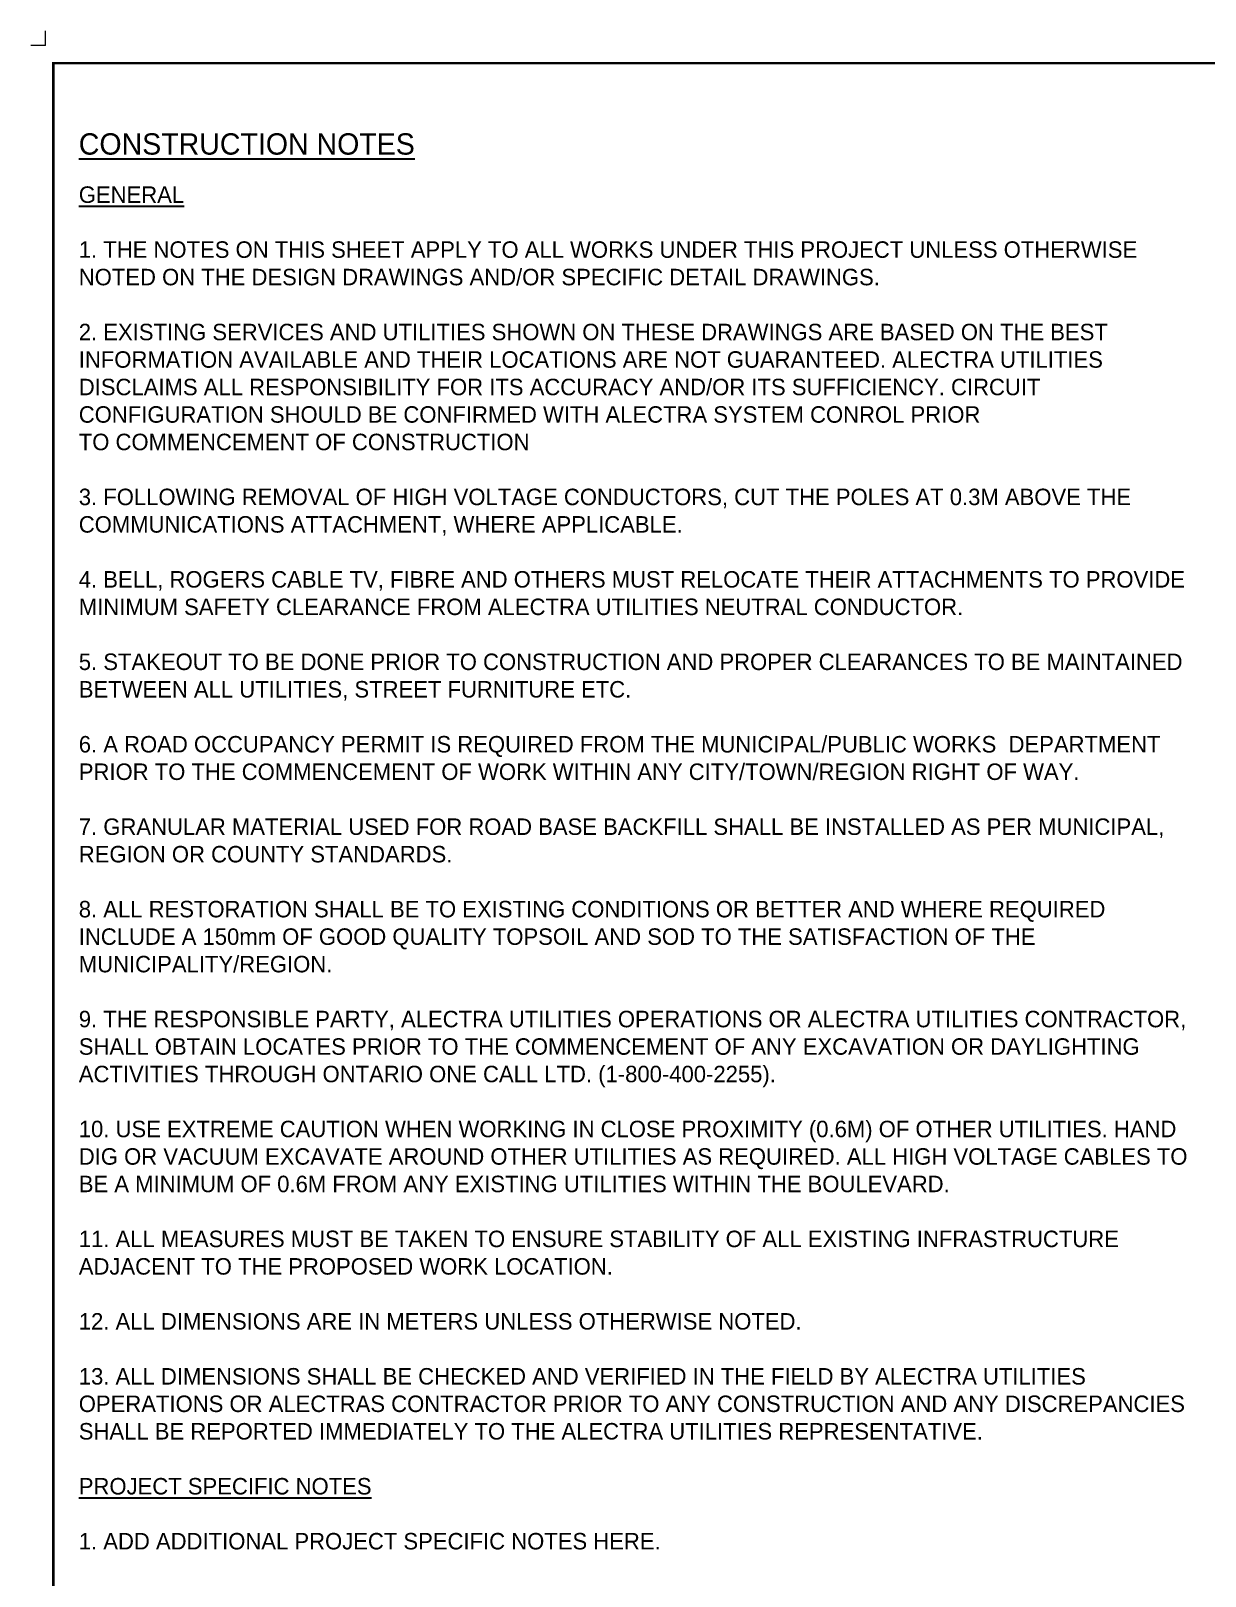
# Paper-space layout 'COV-01' of a CAD drawing. Header units: metres. Extents: x -2 to 425, y -2 to 273.
# Drawn here: x -1.5 to 119.6, y 113.4 to 272.8 of the extents above; entities that cross this region are included whole.
import ezdxf
from ezdxf.enums import TextEntityAlignment as Align

# ---------------------------------------------------------------- set-up
doc = ezdxf.new("R2018")
doc.units = ezdxf.units.M
doc.header["$LTSCALE"] = 0.21
doc.styles.add('DIMS_Span', font='Arial.ttf')
doc.styles.get("Standard").update_dxf_attribs({"font": 'Arial.ttf'})

# ---------------------------------------------------------------- blocks, each defined once
blk = doc.blocks.new('*U35')
at = {"style": 'DIMS_Span'}
for tag, height, p in [('GENERAL_TITLE', 4, (-0.12, 4.13)), ('GENERAL_NOTES', 2.5, (-0.12, -1.87))]:
    blk.add_attdef(tag, text='', height=height, dxfattribs=at).set_placement(p, align=Align.TOP_LEFT)
blk = doc.blocks.new('Alectra B Size Cover')
blk.add_line((0, 267.64), (421.94, 267.64))
at = {"const_width": 0.262}
blk.add_lwpolyline([(421.94, 267.64), (421.94, 0), (0, 0), (0, 267.64)], close=True, dxfattribs=at)
at = {"style": 'DIMS_Span'}
for tag, height, p in [('PROJECT_NAME', 1.5, (393.67, 31.45)), ('PROJECT_TYPE', 1.5, (393.76, 29.24)), ('MUNICIPALITY', 2, (393.74, 25.21)), ('DRAWING_TYPE', 1.5, (393.76, 21.48)), ('SCALE', 1.68, (406.09, 15.1)), ('PROJECT_WORK_ORDER', 1.68, (376.26, 14.95)), ('PROJECT_TECHNICIAN', 1.68, (376.26, 8.91)), ('DESIGN_DATE', 1.68, (406.2, 8.93)), ('DRAWING_NUMBER', 2, (384.7, 2.53))]:
    blk.add_attdef(tag, text='', height=height, dxfattribs=at).set_placement(p, align=Align.MIDDLE_CENTER)
blk.add_attdef('SHEET', text='', height=1.54).set_placement((412.55, 0.97), align=Align.BOTTOM_RIGHT)
blk.add_attdef('SHEET_MAX', text='', height=1.54).set_placement((416.23, 1.03), align=Align.BOTTOM_LEFT)

psp = doc.layouts.new('COV-01')

# ---------------------------------------------------------------- linework, layer by layer
at = {"linetype": 'Continuous', "lineweight": 0}
for q in [(0, 272.79), (-1.52, 271.27)]:
    psp.add_line((0, 271.27), q, dxfattribs=at)

# ---------------------------------------------------------------- block references
psp.add_blockref('Alectra B Size Cover', (0.8, 1.82))
ref = psp.add_blockref('*U35', (3.47, 260.41), dxfattribs=dict(xscale=0.4400000000000002, yscale=0.4400000000000002, zscale=0.4400000000000002))
lines = psp.add_mtext('\\P{\\LGENERAL\\P}\\P1. THE NOTES ON THIS SHEET APPLY TO ALL WORKS UNDER THIS PROJECT UNLESS OTHERWISE NOTED ON THE DESIGN DRAWINGS AND/OR SPECIFIC DETAIL DRAWINGS. \\P\\P2. EXISTING SERVICES AND UTILITIES SHOWN ON THESE DRAWINGS ARE BASED ON THE BEST INFORMATION AVAILABLE AND THEIR LOCATIONS ARE NOT GUARANTEED. ALECTRA UTILITIES DISCLAIMS ALL RESPONSIBILITY FOR ITS ACCURACY AND/OR ITS SUFFICIENCY. CIRCUIT CONFIGURATION SHOULD BE CONFIRMED WITH ALECTRA SYSTEM CONROL PRIOR \\PTO COMMENCEMENT OF CONSTRUCTION\\P\\P3. FOLLOWING REMOVAL OF HIGH VOLTAGE CONDUCTORS, CUT THE POLES AT 0.3M ABOVE THE COMMUNICATIONS ATTACHMENT, WHERE APPLICABLE.\\P\\P4. BELL, ROGERS CABLE TV, FIBRE AND OTHERS MUST RELOCATE THEIR ATTACHMENTS TO PROVIDE MINIMUM SAFETY CLEARANCE FROM ALECTRA UTILITIES NEUTRAL CONDUCTOR.\\P\\P5. STAKEOUT TO BE DONE PRIOR TO CONSTRUCTION AND PROPER CLEARANCES TO BE MAINTAINED BETWEEN ALL UTILITIES, STREET FURNITURE ETC.\\P\\P6. A ROAD OCCUPANCY PERMIT IS REQUIRED FROM THE MUNICIPAL/PUBLIC WORKS  DEPARTMENT PRIOR TO THE COMMENCEMENT OF WORK WITHIN ANY CITY/TOWN/REGION RIGHT OF WAY.\\P\\P7. GRANULAR MATERIAL USED FOR ROAD BASE BACKFILL SHALL BE INSTALLED AS PER MUNICIPAL, REGION OR COUNTY STANDARDS.\\P\\P8. ALL RESTORATION SHALL BE TO EXISTING CONDITIONS OR BETTER AND WHERE REQUIRED INCLUDE A 150mm OF GOOD QUALITY TOPSOIL AND SOD TO THE SATISFACTION OF THE MUNICIPALITY/REGION.\\P\\P9. THE RESPONSIBLE PARTY, ALECTRA UTILITIES OPERATIONS OR ALECTRA UTILITIES CONTRACTOR, SHALL OBTAIN LOCATES PRIOR TO THE COMMENCEMENT OF ANY EXCAVATION OR DAYLIGHTING ACTIVITIES THROUGH ONTARIO ONE CALL LTD. (1-800-400-2255).\\P\\P10. USE EXTREME CAUTION WHEN WORKING IN CLOSE PROXIMITY (0.6M) OF OTHER UTILITIES. HAND DIG OR VACUUM EXCAVATE AROUND OTHER UTILITIES AS REQUIRED. ALL HIGH VOLTAGE CABLES TO BE A MINIMUM OF 0.6M FROM ANY EXISTING UTILITIES WITHIN THE BOULEVARD.\\P\\P11. ALL MEASURES MUST BE TAKEN TO ENSURE STABILITY OF ALL EXISTING INFRASTRUCTURE ADJACENT TO THE PROPOSED WORK LOCATION.\\P\\P12. ALL DIMENSIONS ARE IN METERS UNLESS OTHERWISE NOTED.\\P\\P13. ALL DIMENSIONS SHALL BE CHECKED AND VERIFIED IN THE FIELD BY ALECTRA UTILITIES OPERATIONS OR ALECTRAS CONTRACTOR PRIOR TO ANY CONSTRUCTION AND ANY DISCREPANCIES SHALL BE REPORTED IMMEDIATELY TO THE ALECTRA UTILITIES REPRESENTATIVE.\\P\\P{\\LPROJECT SPECIFIC NOTES\\P\\P}1. ADD ADDITIONAL PROJECT SPECIFIC NOTES HERE.', dxfattribs={"insert": (3.42, 259.59), "char_height": 1.7, "width": 115, "attachment_point": 1, "style": 'DIMS_Span'})
ref.add_attrib('GENERAL_NOTES', '', (3.42, 259.59)).embed_mtext(lines)
lines = psp.add_mtext('{\\LCONSTRUCTION NOTES}', dxfattribs={"insert": (3.42, 262.23), "char_height": 2.2, "width": 150.1088, "attachment_point": 1})
ref.add_attrib('GENERAL_TITLE', '', (3.42, 262.23)).embed_mtext(lines)

doc.saveas('drawing.dxf')
